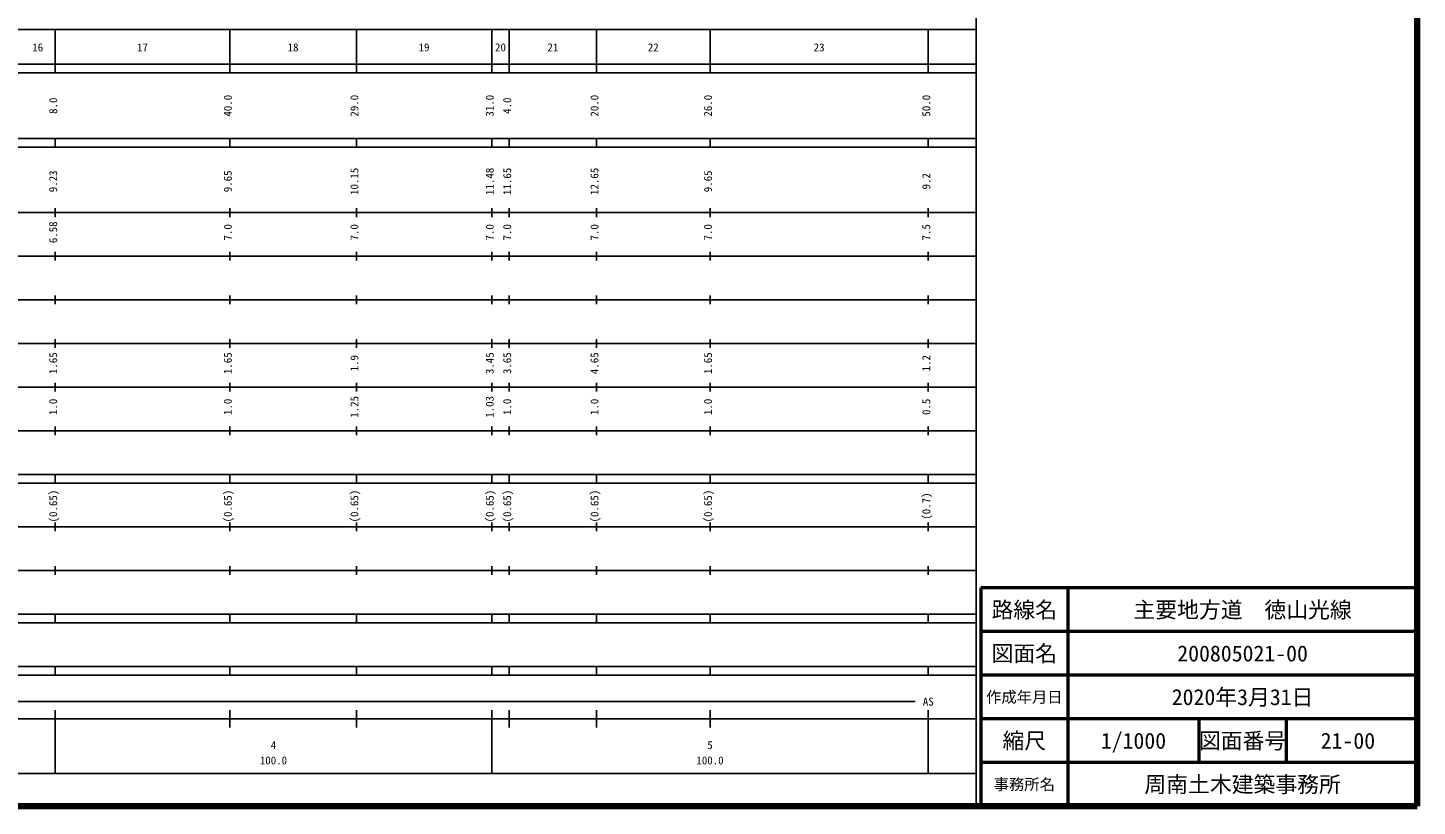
# Model space of a CAD drawing. Units: millimetres on the paper, enlarged 1000 times. Extents: x 40000 to 680000, y 20000 to 380000.
# Drawn here: x 361722 to 680000, y 20000 to 198357 of the extents above; entities that cross this region are included whole.
import ezdxf
from ezdxf.enums import TextEntityAlignment as Align

# ---------------------------------------------------------------- set-up
doc = ezdxf.new("R2010")
doc.units = ezdxf.units.MM
doc.header["$LTSCALE"] = 1000
for name, color, linetype, lineweight in [('M-TTL', 2, 'Continuous', 140), ('M-TTL-BAND', 7, 'Continuous', 25), ('M-TTL-FRAM', 2, 'Continuous', 50), ('M-TTL-LINE', 7, 'Continuous', 50)]:
    doc.layers.add(name, color=color, linetype=linetype, lineweight=lineweight)
doc.layers.add('M-TTL-TXT', color=7, linetype='Continuous')
doc.styles.add('ＭＳ ゴシック', font='')
doc.styles.get('ＭＳ ゴシック').set_extended_font_data('MS Gothic')

msp = doc.modelspace()

# ---------------------------------------------------------------- linework, layer by layer
at = {"layer": 'M-TTL'}
for p, q in [((680000, 20000), (680000, 380000)), ((40000, 20000), (680000, 20000))]:
    msp.add_line(p, q, dxfattribs=at)
at = {"layer": 'M-TTL-BAND'}
for p, q in [((579000, 20000), (579000, 370000)), ((68000, 198000), (579000, 198000)), ((368000, 188000), (368000, 198000)), ((408000, 188000), (408000, 198000)), ((437000, 188000), (437000, 198000)), ((468000, 188000), (468000, 198000)), ((472000, 188000), (472000, 198000)), ((492000, 188000), (492000, 198000)), ((518000, 188000), (518000, 198000)), ((568000, 188000), (568000, 198000)), ((40000, 190000), (579000, 190000)), ((40000, 188000), (579000, 188000)), ((40000, 173000), (579000, 173000)), ((368000, 171000), (368000, 173000)), ((408000, 171000), (408000, 173000)), ((437000, 171000), (437000, 173000)), ((468000, 171000), (468000, 173000)), ((472000, 171000), (472000, 173000)), ((492000, 171000), (492000, 173000)), ((518000, 171000), (518000, 173000)), ((568000, 171000), (568000, 173000)), ((40000, 171000), (579000, 171000)), ((40000, 156000), (579000, 156000)), ((368000, 155000), (368000, 157000)), ((408000, 155000), (408000, 157000)), ((437000, 155000), (437000, 157000)), ((468000, 155000), (468000, 157000)), ((472000, 155000), (472000, 157000)), ((492000, 155000), (492000, 157000)), ((518000, 155000), (518000, 157000)), ((568000, 155000), (568000, 157000)), ((368000, 145000), (368000, 147000)), ((408000, 145000), (408000, 147000)), ((437000, 145000), (437000, 147000)), ((468000, 145000), (468000, 147000)), ((472000, 145000), (472000, 147000)), ((492000, 145000), (492000, 147000)), ((518000, 145000), (518000, 147000)), ((568000, 145000), (568000, 147000)), ((46000, 146000), (579000, 146000)), ((368000, 135000), (368000, 137000)), ((408000, 135000), (408000, 137000)), ((437000, 135000), (437000, 137000)), ((468000, 135000), (468000, 137000)), ((472000, 135000), (472000, 137000)), ((492000, 135000), (492000, 137000)), ((518000, 135000), (518000, 137000)), ((568000, 135000), (568000, 137000)), ((52000, 136000), (579000, 136000)), ((46000, 126000), (579000, 126000)), ((368000, 125000), (368000, 127000)), ((408000, 125000), (408000, 127000)), ((437000, 125000), (437000, 127000)), ((468000, 125000), (468000, 127000)), ((472000, 125000), (472000, 127000)), ((492000, 125000), (492000, 127000)), ((518000, 125000), (518000, 127000)), ((568000, 125000), (568000, 127000)), ((52000, 116000), (579000, 116000)), ((368000, 115000), (368000, 117000)), ((408000, 115000), (408000, 117000)), ((437000, 115000), (437000, 117000)), ((468000, 115000), (468000, 117000)), ((472000, 115000), (472000, 117000)), ((492000, 115000), (492000, 117000)), ((518000, 115000), (518000, 117000)), ((568000, 115000), (568000, 117000)), ((46000, 106000), (579000, 106000)), ((368000, 105000), (368000, 107000)), ((408000, 105000), (408000, 107000)), ((437000, 105000), (437000, 107000)), ((468000, 105000), (468000, 107000)), ((472000, 105000), (472000, 107000)), ((492000, 105000), (492000, 107000)), ((518000, 105000), (518000, 107000)), ((568000, 105000), (568000, 107000)), ((40000, 96000), (579000, 96000)), ((368000, 94000), (368000, 96000)), ((408000, 94000), (408000, 96000)), ((437000, 94000), (437000, 96000)), ((468000, 94000), (468000, 96000)), ((472000, 94000), (472000, 96000)), ((492000, 94000), (492000, 96000)), ((518000, 94000), (518000, 96000)), ((568000, 94000), (568000, 96000)), ((40000, 94000), (579000, 94000)), ((49000, 84000), (579000, 84000)), ((368000, 83000), (368000, 85000)), ((408000, 83000), (408000, 85000)), ((437000, 83000), (437000, 85000)), ((468000, 83000), (468000, 85000)), ((472000, 83000), (472000, 85000)), ((492000, 83000), (492000, 85000)), ((518000, 83000), (518000, 85000)), ((568000, 83000), (568000, 85000)), ((40000, 74000), (579000, 74000)), ((368000, 73000), (368000, 75000)), ((408000, 73000), (408000, 75000)), ((437000, 73000), (437000, 75000)), ((468000, 73000), (468000, 75000)), ((472000, 73000), (472000, 75000)), ((492000, 73000), (492000, 75000)), ((518000, 73000), (518000, 75000)), ((568000, 73000), (568000, 75000)), ((40000, 64000), (579000, 64000)), ((368000, 62000), (368000, 64000)), ((408000, 62000), (408000, 64000)), ((437000, 62000), (437000, 64000)), ((468000, 62000), (468000, 64000)), ((472000, 62000), (472000, 64000)), ((492000, 62000), (492000, 64000)), ((518000, 62000), (518000, 64000)), ((568000, 62000), (568000, 64000)), ((40000, 62000), (579000, 62000)), ((40000, 52000), (579000, 52000)), ((368000, 50000), (368000, 52000)), ((408000, 50000), (408000, 52000)), ((437000, 50000), (437000, 52000)), ((468000, 50000), (468000, 52000)), ((472000, 50000), (472000, 52000)), ((492000, 50000), (492000, 52000)), ((518000, 50000), (518000, 52000)), ((568000, 50000), (568000, 52000)), ((40000, 50000), (579000, 50000)), ((71000, 44000), (565000, 44000)), ((368000, 27500), (368000, 42000)), ((408000, 38000), (408000, 42000)), ((437000, 38000), (437000, 42000)), ((468000, 27500), (468000, 42000)), ((472000, 38000), (472000, 42000)), ((492000, 38000), (492000, 42000)), ((518000, 38000), (518000, 42000)), ((568000, 27500), (568000, 42000)), ((40000, 40000), (579000, 40000)), ((68000, 27500), (579000, 27500))]:
    msp.add_line(p, q, dxfattribs=at)
at = {"layer": 'M-TTL-FRAM'}
for p, q in [((680000, 70000), (580000, 70000)), ((580000, 70000), (580000, 20000))]:
    msp.add_line(p, q, dxfattribs=at)
at = {"layer": 'M-TTL-LINE'}
for p, q in [((600000, 70000), (600000, 20000)), ((680000, 60000), (580000, 60000)), ((680000, 50000), (580000, 50000)), ((680000, 40000), (580000, 40000)), ((630000, 40000), (630000, 30000)), ((650000, 40000), (650000, 30000)), ((680000, 30000), (580000, 30000))]:
    msp.add_line(p, q, dxfattribs=at)

# ---------------------------------------------------------------- texts
at = {"layer": 'M-TTL-BAND', "style": 'ＭＳ ゴシック'}
for s, p in [('16', (364000, 192405)), ('17', (388000, 192405)), ('18', (422500, 192405)), ('19', (452500, 192405)), ('20', (470000, 192405)), ('21', (482000, 192405)), ('22', (505000, 192405)), ('23', (543000, 192405)), ('AS', (568000, 42500)), ('4', (418000, 32523)), ('5', (518000, 32523)), ('100.0', (418000, 29033)), ('100.0', (518000, 29033))]:
    msp.add_text(s, height=1833, dxfattribs=at).set_placement(p, align=Align.BOTTOM_CENTER)
for s, p in [('8.0', (369000, 180500)), ('40.0', (409000, 180500)), ('29.0', (438000, 180500)), ('31.0', (469000, 180500)), ('4.0', (473000, 180500)), ('20.0', (493000, 180500)), ('26.0', (519000, 180500)), ('50.0', (569000, 180500)), ('9.23', (369000, 163174)), ('9.65', (409000, 163174)), ('10.15', (438000, 163174)), ('11.48', (469000, 163174)), ('11.65', (473000, 163174)), ('12.65', (493000, 163174)), ('9.65', (519000, 163174)), ('9.2', (569000, 163174)), ('6.58', (369000, 151500)), ('7.0', (409000, 151500)), ('7.0', (438000, 151500)), ('7.0', (469000, 151500)), ('7.0', (473000, 151500)), ('7.0', (493000, 151500)), ('7.0', (519000, 151500)), ('7.5', (569000, 151500)), ('1.65', (369000, 121500)), ('1.65', (409000, 121500)), ('1.9', (438000, 121500)), ('3.45', (469000, 121500)), ('3.65', (473000, 121500)), ('4.65', (493000, 121500)), ('1.65', (519000, 121500)), ('1.2', (569000, 121500)), ('1.0', (369000, 111500)), ('1.0', (409000, 111500)), ('1.25', (438000, 111500)), ('1.03', (469000, 111500)), ('1.0', (473000, 111500)), ('1.0', (493000, 111500)), ('1.0', (519000, 111500)), ('0.5', (569000, 111500)), ('(0.65)', (369000, 88764)), ('(0.65)', (409000, 88764)), ('(0.65)', (438000, 88764)), ('(0.65)', (469000, 88764)), ('(0.65)', (473000, 88764)), ('(0.65)', (493000, 88764)), ('(0.65)', (519000, 88764)), ('(0.7)', (569000, 88764))]:
    msp.add_text(s, height=1833, rotation=90, dxfattribs=at).set_placement(p, align=Align.BOTTOM_CENTER)
at = {"layer": 'M-TTL-TXT', "style": 'ＭＳ ゴシック'}
for s, height, p in [('路線名', 3666, (590000, 65000)), ('路線名', 3666, (590000, 65000)), ('主要地方道\u3000徳山光線', 3666, (640000, 65000)), ('図面名', 3666, (590000, 55000)), ('図面名', 3666, (590000, 55000)), ('200805021-00', 3666, (640000, 55000)), ('作成年月日', 2566, (590000, 45000)), ('作成年月日', 2566, (590000, 45000)), ('2020年3月31日', 3666, (640000, 45000)), ('縮尺', 3666, (590000, 35000)), ('縮尺', 3666, (590000, 35000)), ('1/1000', 3666, (615000, 35000)), ('図面番号', 3666, (640000, 35000)), ('図面番号', 3666, (640000, 35000)), ('21-00', 3666, (664125, 35000)), ('事務所名', 2566, (590000, 25000)), ('事務所名', 2566, (590000, 25000)), ('周南土木建築事務所', 3666, (640000, 25000))]:
    msp.add_text(s, height=height, dxfattribs=at).set_placement(p, align=Align.MIDDLE_CENTER)

doc.saveas('drawing.dxf')
